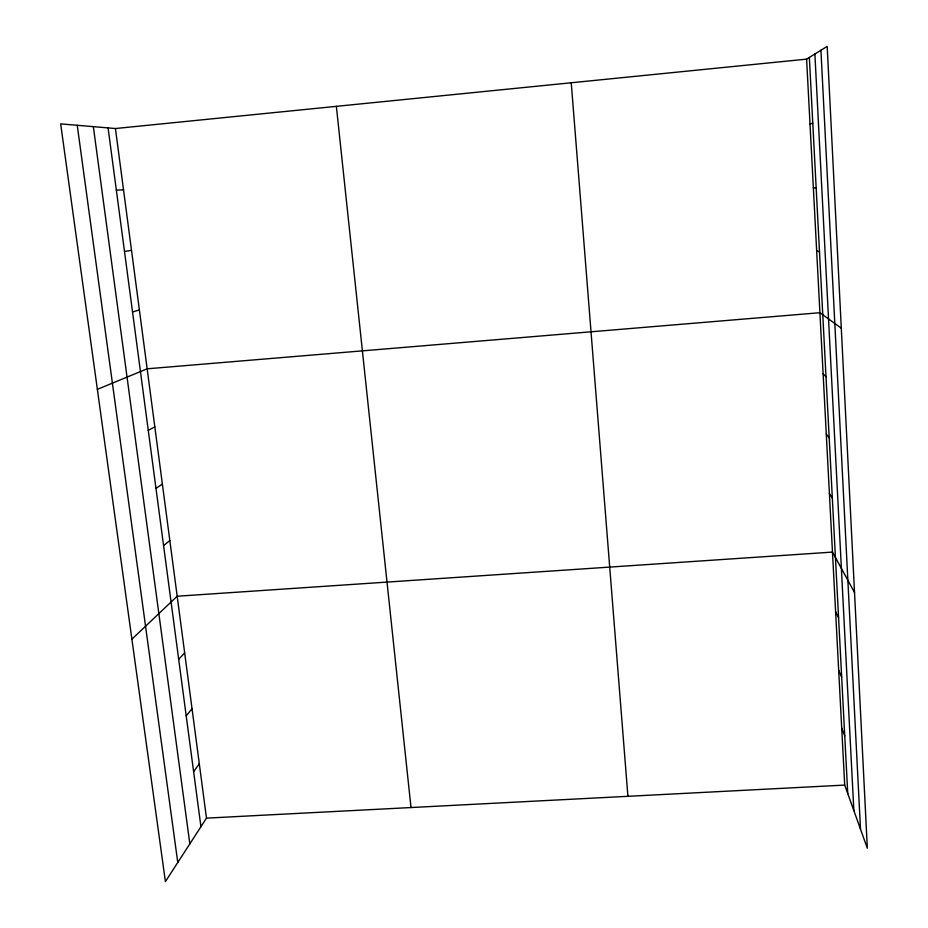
<?xml version="1.0" encoding="UTF-8"?>
<svg xmlns="http://www.w3.org/2000/svg" width="928" height="928" viewBox="0 0 928 928"><rect width="100%" height="100%" fill="white"/><g stroke="black" fill="none" stroke-linecap="round" stroke-linejoin="round"><path stroke-width="1.39" d="M115.432 128.528L206.48 818.136L165.404 881.6L60.668 123.888L115.432 128.528L806.606 59.137L827.184 46.4L867.332 848.25L844.7 785.088L806.606 59.137M193.616 771.702L199.311 763.79M186.203 715.917L192.038 708.69M178.698 659.367L184.66 652.848M131.892 639.172L177.178 596.228L832.474 552.09L854.526 592.505M163.583 545.594L169.824 540.525M155.974 488.383L162.377 484.068M148.271 430.383L154.814 426.834M97.37 389.354L147.158 368.81L819.911 312.713L841.29 328.176M132.53 311.936L139.386 309.987M810.005 123.934L812.789 123.215M124.503 251.465L131.521 250.34M206.48 818.136L844.7 785.088M116.348 190.124L123.528 189.857M813.357 187.781L816.164 188.024M816.663 250.699L819.494 251.871M823.124 373.845L826.013 376.791M826.291 434.095L829.203 437.9M829.4 493.51L832.346 498.139M835.606 611.587L838.587 617.816M838.68 670.236L841.684 677.254M841.708 728.074L844.735 735.834M77.244 125.292L177.77 862.495M93.345 126.66L189.834 843.865M108.077 127.902L200.935 826.72M336.365 106.349L411.011 807.546M571.242 82.766L627.92 796.317M809.355 57.443L847.751 793.591M820.932 50.274L860.5 829.18M814.888 54.021L853.853 810.62"/></g></svg>
